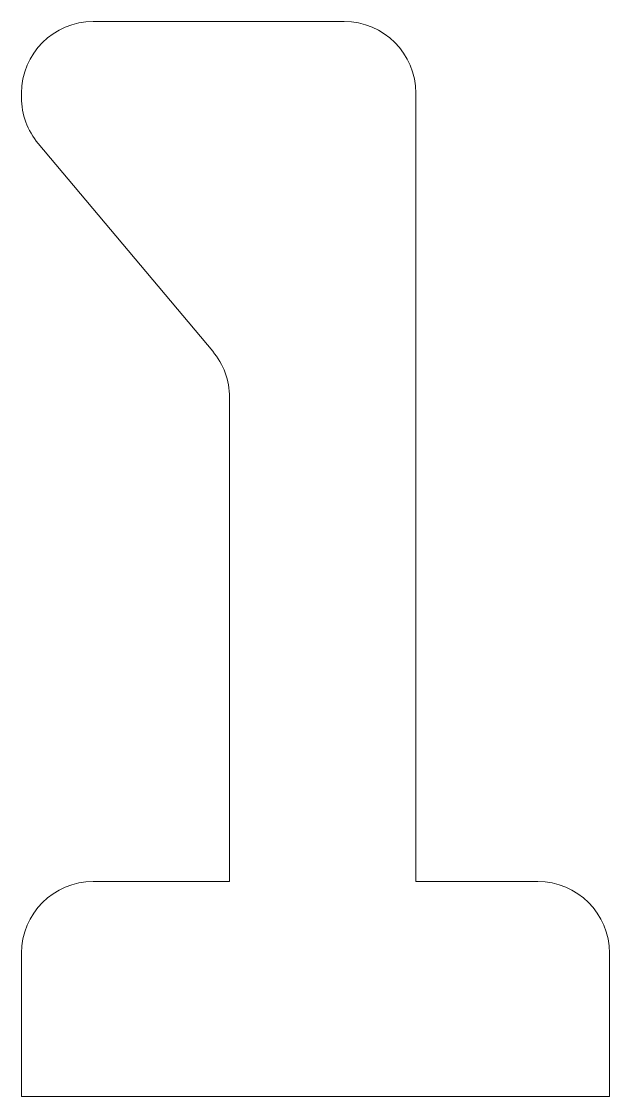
# Model space of a CAD drawing. Header units: millimetres. Extents: x -13.7 to -5.5, y 0 to 15.
import ezdxf

# ---------------------------------------------------------------- set-up
doc = ezdxf.new("R2010")
doc.units = ezdxf.units.MM
doc.layers.get('0').update_dxf_attribs({"linetype": 'CONTINUOUS', "lineweight": 0, "true_color": 0x000000})

msp = doc.modelspace()

# ---------------------------------------------------------------- linework, layer by layer
for p, q in [((-12.7, 15), (-9.2, 15)), ((-13.7, 13.939), (-13.7, 14)), ((-8.2, 14), (-8.2, 3)), ((-13.466, 13.296), (-11.034, 10.398)), ((-10.8, 9.755), (-10.8, 3)), ((-10.8, 3), (-12.7, 3)), ((-8.2, 3), (-6.5, 3)), ((-13.7, 2), (-13.7, 0)), ((-5.5, 0), (-5.5, 2)), ((-5.5, 0), (-5.5, 2)), ((-13.7, 0), (-5.5, 0))]:
    msp.add_line(p, q)
for centre, start, end in [((-12.7, 14), 90, 180), ((-9.2, 14), 0, 90), ((-12.7, 13.939), 180, 220), ((-11.8, 9.755), 0, 40), ((-12.7, 2), 90, 180), ((-6.5, 2), 0, 90)]:
    msp.add_arc(centre, 1, start, end)

doc.saveas('drawing.dxf')
